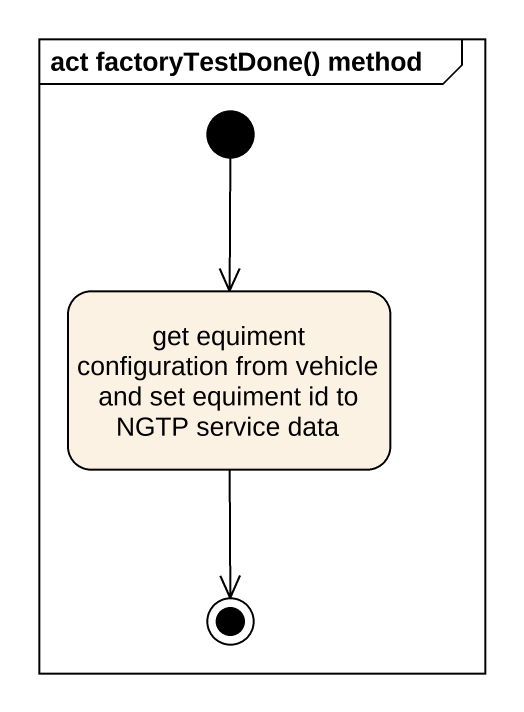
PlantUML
@startuml
mainframe act factoryTestDone() method
hide empty description
state "get equiment configuration from vehicle and set equiment id to NGTP service data" as get_equiment_configuration
[*] --> get_equiment_configuration
get_equiment_configuration --> [*]
@enduml
